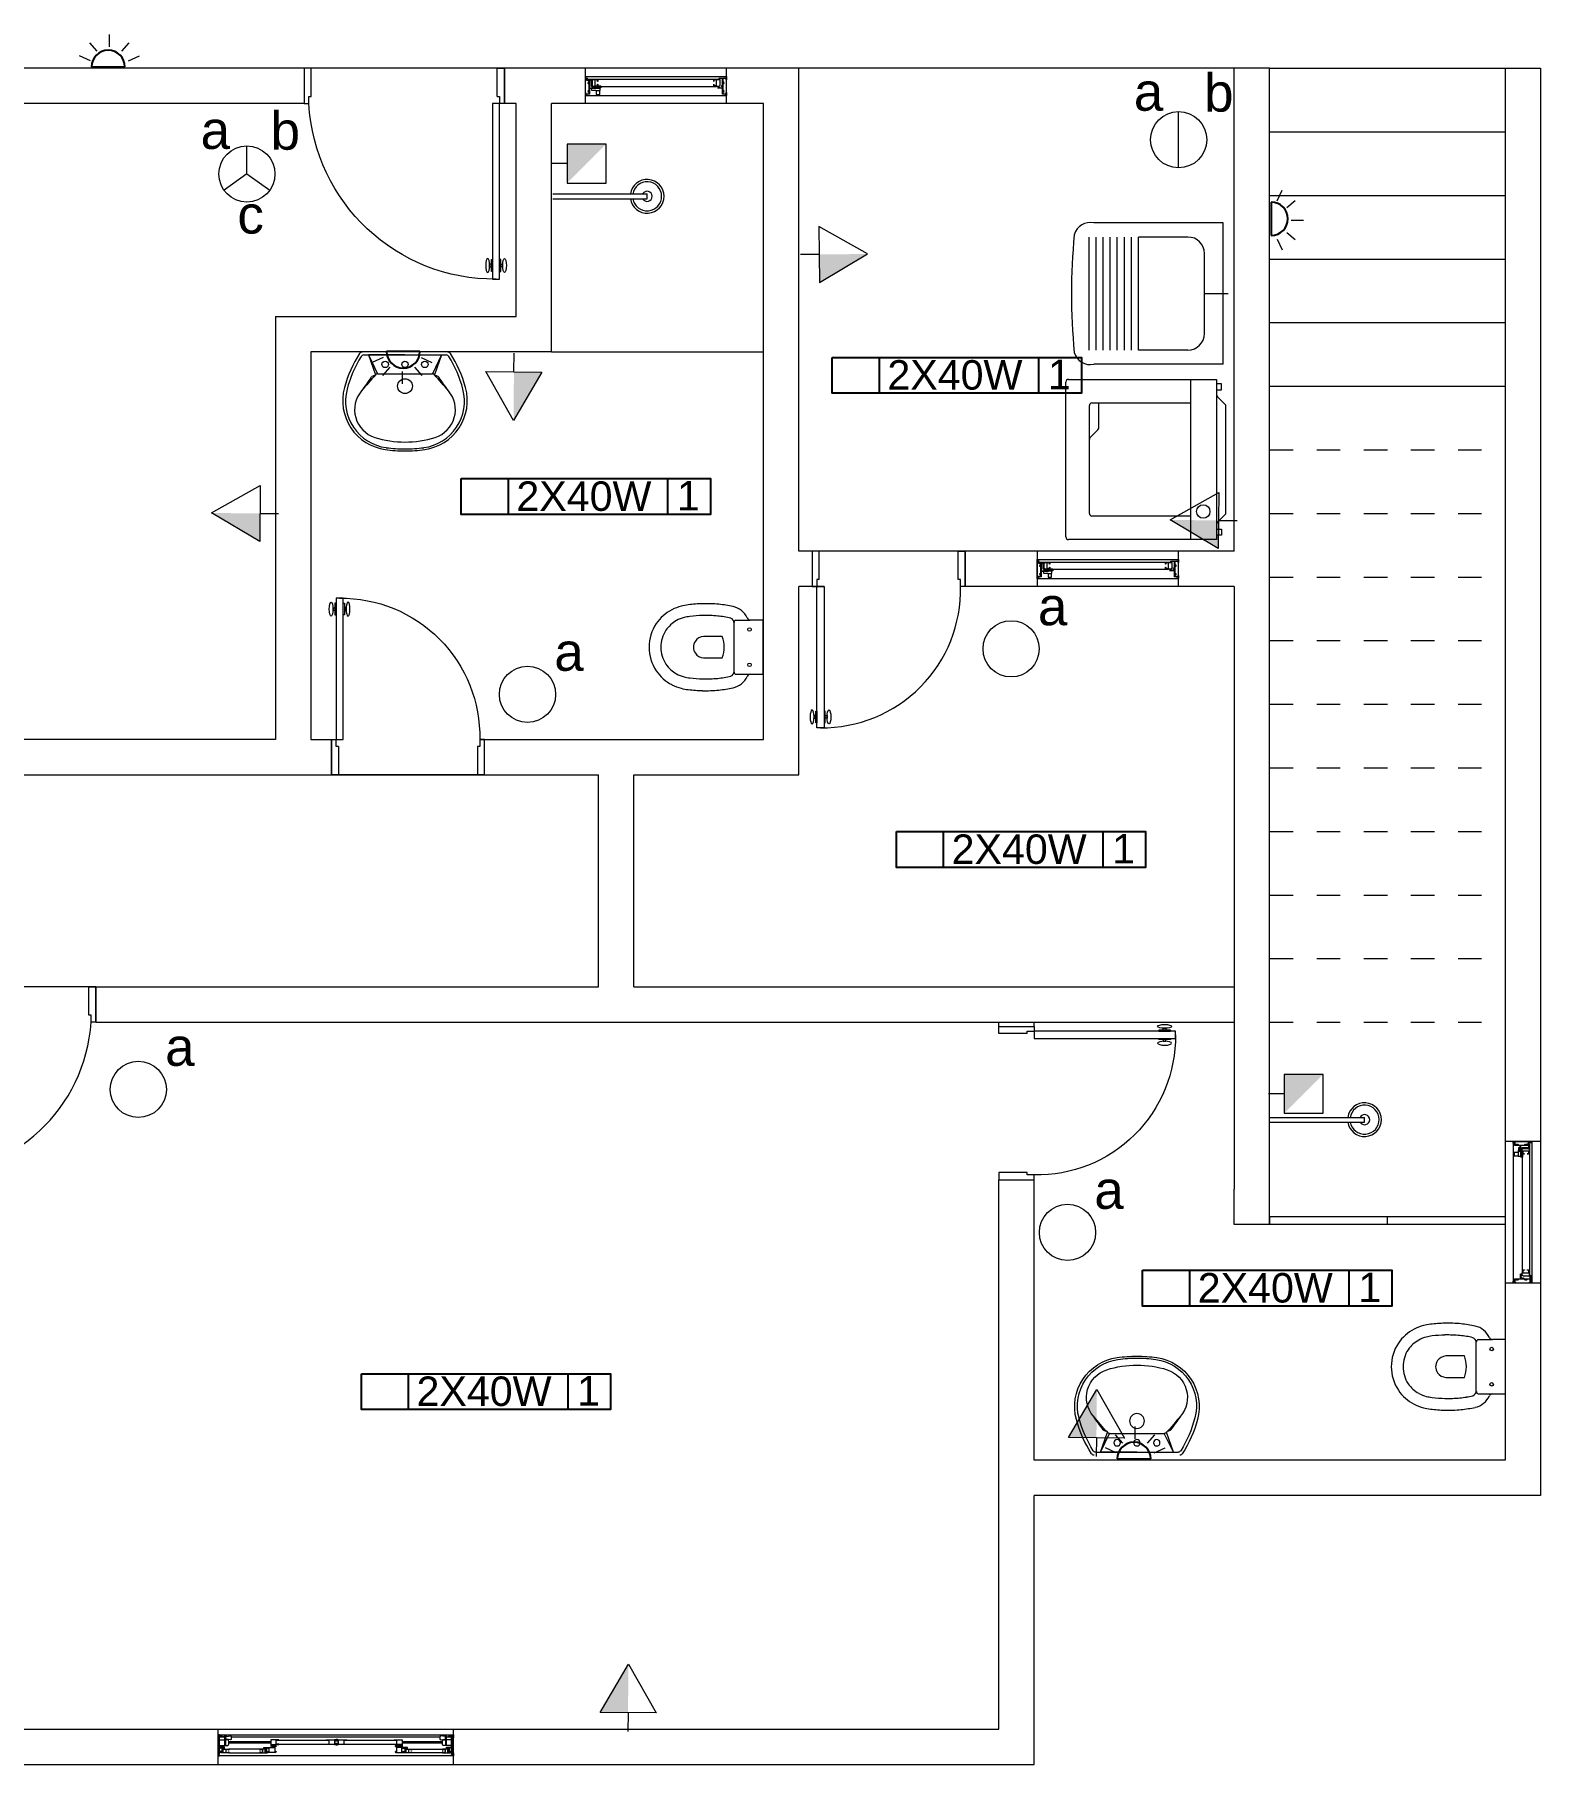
# Model space of a CAD drawing. Header units: metres. Extents: x 1628 to 1845, y 824 to 931.
# Drawn here: x 1838.91 to 1845.31, y 841.51 to 848.86 of the extents above; entities that cross this region are included whole.
import ezdxf

# ---------------------------------------------------------------- set-up
doc = ezdxf.new("R2010")
doc.units = ezdxf.units.M
doc.header["$LTSCALE"] = 0.15
doc.linetypes.add('HIDDEN', pattern=[0.375, 0.25, -0.125])
doc.layers.get('0').update_dxf_attribs({"lineweight": 0, "plot": 0})
for name, color, linetype, lineweight in [('Alvenaria', 170, 'Continuous', 0), ('Caixilho', 120, 'Continuous', 0), ('Humanização', 108, 'Continuous', 0), ('Sistema elétrico', 54, 'Continuous', 0)]:
    doc.layers.add(name, color=color, linetype=linetype, lineweight=lineweight)
doc.styles.add('Lunardi', font='arial.ttf', dxfattribs={"height": 0.15})

# ---------------------------------------------------------------- blocks, each defined once
blk = doc.blocks.new('porta060a')
at = {"layer": 'Caixilho'}
for p, q in [((0.15, 0.63), (0.12, 0.63)), ((0.12, 0.63), (0.12, 0.63)), ((0.12, 0.63), (0.12, 0.62))]:
    blk.add_line(p, q, dxfattribs=at)
for points in [[(0.12, 0.62), (0, 0.62), (0, 0.65), (0.15, 0.65), (0.15, 0.63)], [(0.12, 0.03), (0, 0.03), (0, 0), (0.15, 0), (0.15, 0.02)], [(0.12, 0.03), (0.12, 0.02), (0.15, 0.02)]]:
    blk.add_lwpolyline(points, dxfattribs=at)
for points in [[(0.15, 0.02), (0.15, 0.05), (0.75, 0.05), (0.75, 0.02)], [(0.679, 0.05), (0.729, 0.05), (0.729, 0.055), (0.679, 0.055)], [(0.679, 0.02), (0.729, 0.02), (0.729, 0.015), (0.679, 0.015)], [(0.7098, 0.055), (0.6981, 0.055), (0.6981, 0.0626), (0.7098, 0.0626)], [(0.7098, 0.015), (0.6981, 0.015), (0.6981, 0.0074), (0.7098, 0.0074)]]:
    blk.add_lwpolyline(points, close=True, dxfattribs=at)
blk.add_arc((0.1624, 0.0425), 0.5876, 359.26871, 91.21075, dxfattribs=at)
blk.add_ellipse((0.704, 0.0708), major_axis=(-0.0297, 0), ratio=0.275862, dxfattribs=at)
at = {"layer": 'Caixilho', "extrusion": (0, 0, -1)}
blk.add_ellipse((0.704, -0.0008), major_axis=(-0.0297, 0), ratio=0.275862, dxfattribs=at)
blk = doc.blocks.new('porta070a')
at = {"layer": 'Caixilho'}
for p, q in [((0.15, 0.73), (0.12, 0.73)), ((0.12, 0.73), (0.12, 0.73)), ((0.12, 0.73), (0.12, 0.72))]:
    blk.add_line(p, q, dxfattribs=at)
for points in [[(0.12, 0.72), (0, 0.72), (0, 0.75), (0.15, 0.75), (0.15, 0.73)], [(0.12, 0.03), (0, 0.03), (0, 0), (0.15, 0), (0.15, 0.02)], [(0.12, 0.03), (0.12, 0.02), (0.15, 0.02)]]:
    blk.add_lwpolyline(points, dxfattribs=at)
for points in [[(0.15, 0.02), (0.15, 0.05), (0.7953, 0.05), (0.7953, 0.02)], [(0.7258, 0.0499), (0.7758, 0.0499), (0.7758, 0.0549), (0.7258, 0.0549)], [(0.7258, 0.02), (0.7758, 0.02), (0.7758, 0.015), (0.7258, 0.015)], [(0.7566, 0.0549), (0.745, 0.0549), (0.745, 0.0626), (0.7566, 0.0626)], [(0.7566, 0.015), (0.745, 0.015), (0.745, 0.0074), (0.7566, 0.0074)]]:
    blk.add_lwpolyline(points, close=True, dxfattribs=at)
blk.add_arc((0.1064, 0.0425), 0.6889, 359.37619, 86.3751, dxfattribs=at)
blk.add_ellipse((0.7508, 0.0708), major_axis=(-0.0297, 0), ratio=0.275862, dxfattribs=at)
at = {"layer": 'Caixilho', "extrusion": (0, 0, -1)}
blk.add_ellipse((0.7508, -0.0008), major_axis=(-0.0297, 0), ratio=0.275862, dxfattribs=at)
blk = doc.blocks.new('porta080a')
at = {"layer": 'Caixilho'}
for p, q in [((0.15, 0.83), (0.12, 0.83)), ((0.12, 0.83), (0.12, 0.83)), ((0.12, 0.83), (0.12, 0.82))]:
    blk.add_line(p, q, dxfattribs=at)
for points in [[(0.12, 0.82), (0, 0.82), (0, 0.85), (0.15, 0.85), (0.15, 0.83)], [(0.12, 0.03), (0, 0.03), (0, 0), (0.15, 0), (0.15, 0.02)], [(0.12, 0.03), (0.12, 0.02), (0.15, 0.02)]]:
    blk.add_lwpolyline(points, dxfattribs=at)
for points in [[(0.15, 0.02), (0.15, 0.05), (0.8953, 0.05), (0.8953, 0.02)], [(0.8123, 0.05), (0.8623, 0.05), (0.8623, 0.055), (0.8123, 0.055)], [(0.8123, 0.0201), (0.8623, 0.0201), (0.8623, 0.0151), (0.8123, 0.0151)], [(0.8431, 0.055), (0.8314, 0.055), (0.8314, 0.0626), (0.8431, 0.0626)], [(0.8431, 0.0151), (0.8314, 0.0151), (0.8314, 0.0074), (0.8431, 0.0074)]]:
    blk.add_lwpolyline(points, close=True, dxfattribs=at)
blk.add_arc((0.1066, 0.0425), 0.7887, 359.45514, 86.84741, dxfattribs=at)
blk.add_ellipse((0.8373, 0.0708), major_axis=(-0.0297, 0), ratio=0.275862, dxfattribs=at)
at = {"layer": 'Caixilho', "extrusion": (0, 0, -1)}
blk.add_ellipse((0.8373, -0.0008), major_axis=(-0.0297, 0), ratio=0.275862, dxfattribs=at)
blk = doc.blocks.new('JCB4F_CS100')
for p, q in [((0, 90), (1000, 90)), ((7.4, 81.9), (28.9, 81.9)), ((28.9, 81.9), (7.4, 81.9)), ((56.9, 81.9), (943.1, 81.9)), ((971.1, 81.9), (992.6, 81.9)), ((1000, 0), (0, 0)), ((7.4, 69), (28.4, 69)), ((46, 12.8), (177.8, 12.8)), ((46.2, 61.5), (224.6, 61.5)), ((46.4, 55.7), (224.6, 55.7)), ((247.5, 67.1), (472, 67.1)), ((247.5, 50.1), (472, 50.1)), ((782.9, 61.5), (953.8, 61.5)), ((782.9, 55.7), (953.6, 55.7)), ((954, 12.8), (822.2, 12.8)), ((992.6, 69), (971.6, 69))]:
    blk.add_line(p, q)
for points in [[(7.4, 35.6), (17.4, 35.6), (17.4, 37), (7.4, 37), (7.4, 82.2), (20, 82.2), (20, 83.6), (7.4, 83.6), (6.5, 84.1), (6, 83.6), (1.4, 83.6), (1.4, 88.6), (6, 88.6), (6.5, 88.1), (7.4, 88.6), (7.4, 90), (0, 90), (0, 77.2), (1.4, 77.2), (1.4, 82.2), (5.9, 82.2), (5.9, 7.8), (1.4, 7.8), (1.4, 12.8), (0, 12.8), (0, 0), (7.4, 0), (7.4, 1.4), (6.5, 1.9), (6, 1.4), (1.4, 1.4), (1.4, 6.4), (6, 6.4), (6.5, 5.9), (7.4, 6.4), (7.4, 16.6), (17.4, 16.6), (17.4, 18), (7.4, 18)], [(992.6, 35.6), (982.6, 35.6), (982.6, 37), (992.6, 37), (992.6, 82.2), (980, 82.2), (980, 83.6), (992.6, 83.6), (993.5, 84.1), (994, 83.6), (998.6, 83.6), (998.6, 88.6), (994, 88.6), (993.5, 88.1), (992.6, 88.6), (992.6, 90), (1000, 90), (1000, 77.2), (998.6, 77.2), (998.6, 82.2), (994.1, 82.2), (994.1, 7.8), (998.6, 7.8), (998.6, 12.8), (1000, 12.8), (1000, 0), (992.6, 0), (992.6, 1.4), (993.5, 1.9), (994, 1.4), (998.6, 1.4), (998.6, 6.4), (994, 6.4), (993.5, 5.9), (992.6, 6.4), (992.6, 16.6), (982.6, 16.6), (982.6, 18), (992.6, 18)]]:
    blk.add_lwpolyline(points, close=True)
for points in [[(32.9, 47), (28.9, 47), (28.9, 85.1), (32.9, 85.1), (32.9, 47)], [(967.1, 47), (971.1, 47), (971.1, 85.1), (967.1, 85.1), (967.1, 47)], [(20.9, 28.8), (46, 28.8), (46, 24.9), (44.8, 24.9), (44.8, 27.7), (34, 27.7), (34, 14.1), (44.8, 14.1), (44.8, 16.9), (46, 16.9), (46, 12.8), (12.9, 12.8), (12.9, 14.1)], [(12.9, 14.1), (22.9, 14.1), (22.9, 27.7), (20.9, 27.7), (20.9, 28.8)], [(177.8, 28.8), (46, 28.8)], [(210.9, 14.1), (200.9, 14.1), (200.9, 27.7), (202.9, 27.7), (202.9, 28.8), (177.8, 28.8), (177.8, 24.9), (179, 24.9), (179, 27.7), (189.8, 27.7), (189.8, 14.1), (179, 14.1), (179, 16.9), (177.8, 16.9), (177.8, 12.8), (210.9, 12.8), (210.9, 14.1)], [(535, 67.4), (760, 67.4)], [(535, 49.8), (760, 49.8)], [(789.1, 14.1), (799.1, 14.1), (799.1, 27.7), (797.1, 27.7), (797.1, 28.8), (822.2, 28.8), (822.2, 24.9), (821, 24.9), (821, 27.7), (810.2, 27.7), (810.2, 14.1), (821, 14.1), (821, 16.9), (822.2, 16.9), (822.2, 12.8), (789.1, 12.8), (789.1, 14.1)], [(822.2, 28.8), (954, 28.8)], [(979.1, 28.8), (954, 28.8), (954, 24.9), (955.2, 24.9), (955.2, 27.7), (966, 27.7), (966, 14.1), (955.2, 14.1), (955.2, 16.9), (954, 16.9), (954, 12.8), (987.1, 12.8), (987.1, 14.1)], [(987.1, 14.1), (977.1, 14.1), (977.1, 27.7), (979.1, 27.7), (979.1, 28.8)]]:
    blk.add_lwpolyline(points)
for points in [[(34.9, 69.3), (32.9, 69.3), (32.9, 85.1), (34.9, 85.1), (34.9, 84.3, 0.453094), (36.6, 82.8), (53.6, 85, -0.453094), (56.9, 82.1), (56.9, 72.1, -0.453094), (53.6, 69.1), (36.6, 71.3, 0.453094), (34.9, 69.8), (34.9, 69.3)], [(965.1, 69.3), (967.1, 69.3), (967.1, 85.1), (965.1, 85.1), (965.1, 84.3, -0.453094), (963.4, 82.8), (946.4, 85, 0.453094), (943.1, 82.1), (943.1, 72.1, 0.453094), (946.4, 69.1), (963.4, 71.3, -0.453094), (965.1, 69.8), (965.1, 69.3)], [(7.4, 45), (42.5, 45, 0.357337), (45.4, 47.4, 0.099331), (45.4, 66.6, 0.357337), (42.5, 69), (32.9, 69)], [(992.6, 45), (957.5, 45, -0.357337), (954.6, 47.4, -0.099331), (954.6, 66.6, -0.357337), (957.5, 69), (967.1, 69)]]:
    blk.add_lwpolyline(points, format="xyb")
for points in [[(18.6, 35.6), (20.7, 35.6), (20.7, 32.1), (23.1, 32.1), (23.1, 33.1), (21.9, 33.1), (21.9, 35.6), (27.4, 35.6), (27.4, 33.1), (26.1, 33.1), (26.1, 32.1), (28.6, 32.1), (28.6, 36.8), (17.4, 36.8), (17.4, 35.2), (15.9, 35.2), (15.9, 35.5), (13.4, 35.5), (9.8, 34.5, 1), (10.2, 33.4), (13.6, 34.3), (17.4, 34.3), (17.4, 19.3), (13.6, 19.3), (10.2, 20.2, 1), (9.8, 19.1), (13.4, 18.1), (15.9, 18.1), (15.9, 18.4), (17.4, 18.4), (17.4, 16.8), (18.6, 16.8)], [(205.2, 34.2), (203.1, 34.2), (203.1, 30.7), (200.6, 30.7), (200.6, 31.7), (201.9, 31.7), (201.9, 34.2), (196.4, 34.2), (196.4, 31.7), (197.6, 31.7), (197.6, 30.7), (195.2, 30.7), (195.2, 35.4), (206.4, 35.4), (206.4, 33.8), (207.9, 33.8), (207.9, 34.1), (210.4, 34.1), (214, 33.1, -1), (213.6, 32), (210.2, 32.9), (206.4, 32.9), (206.4, 17.9), (210.2, 17.9), (213.6, 18.8, -1), (214, 17.7), (210.4, 16.7), (207.9, 16.7), (207.9, 17), (206.4, 17), (206.4, 15.4), (205.2, 15.4)], [(235.7, 43.9), (235.7, 42.9), (234.4, 42.9), (234.4, 41.6), (239.9, 41.6), (239.9, 42.9), (238.7, 42.9), (238.7, 43.9), (244.2, 43.9, -0.414214), (247.5, 40.6), (246.3, 40.6), (246.3, 40.6, 0.414214), (244.2, 42.7), (241.3, 42.7), (241.3, 16.6), (244.2, 16.6, 0.414214), (246.3, 18.6), (246.3, 18.6), (247.5, 18.6), (247.5, 18.6, -0.414214), (244.2, 15.4), (206.4, 15.4), (206.4, 16.6), (218.4, 16.6), (218.4, 34.2), (206.4, 34.2), (206.4, 35.4), (240.1, 35.4), (240.1, 39.9), (233.1, 40.5), (233.1, 42.1), (226.6, 42.7, -0.957391), (226.7, 43.9)], [(239.2, 40.1, 0.957391), (239.2, 41.3), (233.2, 41.8, -0.388979), (232.8, 42.3), (232.8, 43.1, 0.39085), (232.3, 43.6), (226.5, 44.1, -0.39085), (226.1, 44.6), (226.1, 48.1, -0.414214), (226.6, 48.6), (259.5, 48.6), (259.5, 49.8), (247.5, 49.8), (247.5, 67.4), (259.5, 67.4), (259.5, 68.6), (224.6, 68.6), (224.6, 41.8, 0.414214), (226.3, 40.1), (227.3, 40.1), (227.3, 41.1), (226.1, 41.1), (226.1, 42.4), (231.6, 42.4), (231.6, 41.1), (230.3, 41.1), (230.3, 40.1)], [(494.9, 50.3), (497, 48.1, 0.668179), (497.9, 48.5), (497.9, 54.1), (499.1, 54.1), (499.1, 52.6), (501.4, 53), (501.4, 53.8, -0.668179), (501.9, 54), (502.6, 53.3), (507.2, 54.1, -1), (507.4, 52.9), (499.1, 51.4), (499.1, 46.6), (496.9, 46.6), (494.9, 48.6), (460, 48.6), (460, 49.8), (472, 49.8), (472, 67.4), (460, 67.4), (460, 68.6), (494.9, 68.6), (496.9, 70.6), (499.1, 70.6), (499.1, 65.8), (507.4, 64.3, -1), (507.2, 63.1), (502.6, 63.9), (501.9, 63.2, -0.668179), (501.4, 63.4), (501.4, 64.2), (499.1, 64.6), (499.1, 63.1), (497.9, 63.1), (497.9, 68.7, 0.668179), (497, 69.1), (494.9, 66.9)], [(509.1, 68.7), (509.1, 65.6), (507.9, 65.6), (507.9, 67.1), (506.6, 67.1), (506.6, 68.1), (507.9, 68.1), (507.9, 69.4), (502.4, 69.4), (502.4, 68.1), (503.6, 68.1), (503.6, 67.1), (501.2, 67.1), (501.2, 70.6), (510.1, 70.6), (512.1, 68.6), (547, 68.6), (547, 67.4), (535, 67.4), (535, 49.8), (547, 49.8), (547, 48.6), (512.1, 48.6), (510.1, 46.6), (501.2, 46.6), (501.2, 50.1), (503.6, 50.1), (503.6, 49.1), (502.4, 49.1), (502.4, 47.8), (507.9, 47.8), (507.9, 49.1), (506.6, 49.1), (506.6, 50.1), (507.9, 50.1), (507.9, 51.6), (509.1, 51.6), (509.1, 48.5, 0.668179), (509.9, 48.1), (512.1, 50.3), (512.1, 66.9), (509.9, 69.1, 0.668179)], [(748, 49.8), (760, 49.8), (760, 67.4), (748, 67.4), (748, 68.6), (782.9, 68.6), (782.9, 41.8, -0.414214), (781.2, 40.1), (780.1, 40.1), (780.1, 41.1), (781.4, 41.1), (781.4, 42.4), (775.9, 42.4), (775.9, 41.1), (777.1, 41.1), (777.1, 40.1), (768.3, 40.1, -0.957391), (768.2, 41.3), (774.2, 41.8, 0.388979), (774.7, 42.3), (774.7, 43.1, -0.39085), (775.1, 43.6), (780.9, 44.1, 0.39085), (781.4, 44.6), (781.4, 48.1, 0.414214), (780.9, 48.6), (748, 48.6)], [(764.3, 43.9), (764.3, 42.9), (765.6, 42.9), (765.6, 41.6), (760.1, 41.6), (760.1, 42.9), (761.3, 42.9), (761.3, 43.9), (755.8, 43.9, 0.414214), (752.5, 40.6), (753.7, 40.6), (753.7, 40.6, -0.414214), (755.8, 42.7), (758.7, 42.7), (758.7, 16.6), (755.8, 16.6, -0.414214), (753.7, 18.6), (753.7, 18.6), (752.5, 18.6), (752.5, 18.6, 0.414214), (755.8, 15.4), (793.6, 15.4), (793.6, 16.6), (781.6, 16.6), (781.6, 34.2), (793.6, 34.2), (793.6, 35.4), (759.9, 35.4), (759.9, 39.9), (766.9, 40.5), (766.9, 42.1), (773.4, 42.7, 0.957391), (773.3, 43.9)], [(794.8, 34.2), (796.9, 34.2), (796.9, 30.7), (799.4, 30.7), (799.4, 31.7), (798.1, 31.7), (798.1, 34.2), (803.6, 34.2), (803.6, 31.7), (802.4, 31.7), (802.4, 30.7), (804.8, 30.7), (804.8, 35.4), (793.6, 35.4), (793.6, 33.8), (792.1, 33.8), (792.1, 34.1), (789.6, 34.1), (786, 33.1, 1), (786.4, 32), (789.8, 32.9), (793.6, 32.9), (793.6, 17.9), (789.8, 17.9), (786.4, 18.8, 1), (786, 17.7), (789.6, 16.7), (792.1, 16.7), (792.1, 17), (793.6, 17), (793.6, 15.4), (794.8, 15.4)], [(981.4, 35.6), (979.3, 35.6), (979.3, 32.1), (976.9, 32.1), (976.9, 33.1), (978.1, 33.1), (978.1, 35.6), (972.6, 35.6), (972.6, 33.1), (973.9, 33.1), (973.9, 32.1), (971.4, 32.1), (971.4, 36.8), (982.6, 36.8), (982.6, 35.2), (984.1, 35.2), (984.1, 35.5), (986.6, 35.5), (990.2, 34.5, -1), (989.8, 33.4), (986.4, 34.3), (982.6, 34.3), (982.6, 19.3), (986.4, 19.3), (989.8, 20.2, -1), (990.2, 19.1), (986.6, 18.1), (984.1, 18.1), (984.1, 18.4), (982.6, 18.4), (982.6, 16.8), (981.4, 16.8)]]:
    blk.add_lwpolyline(points, format="xyb", close=True)
blk = doc.blocks.new('JMA_CL060')
for p, q in [((0, 0), (0, 600)), ((12.8, 600), (67.2, 600)), ((80, 0), (80, 600)), ((38.7, 523.1), (38.9, 523.1)), ((38.9, 66), (38.9, 557)), ((68.9, 26.7), (68.9, 571)), ((0, 0), (80, 0)), ((36.6, 63.2), (36.6, 63.5)), ((36.8, 63.2), (36.8, 63.5)), ((43.6, 27), (62.9, 27)), ((65.2, 17.2), (65.2, 25.5))]:
    blk.add_line(p, q)
blk.add_lwpolyline([(36.8, 561.8), (36.6, 561.8), (36.6, 564.4), (35.6, 564.4), (35.6, 563.1), (33.1, 563.1), (33.1, 568.6), (35.6, 568.6), (35.6, 567.4), (36.6, 567.4), (36.6, 569.9), (33.1, 569.9), (33.1, 582.8), (36.5, 582.8), (36.5, 579.3), (39.1, 579.3), (39.1, 580.3), (37.8, 580.3), (37.8, 582.8), (43.3, 582.8), (43.3, 580.3), (42.1, 580.3), (42.1, 579.3), (44.6, 579.3), (44.6, 582.8), (72.4, 582.8), (72.4, 569.5, 1.974147), (73.7, 568.6), (73.7, 592.8), (74.2, 593.7), (73.7, 594.2), (73.7, 598.7), (78.7, 598.7), (78.7, 594.2), (78.2, 593.7), (78.7, 592.8), (80, 592.8), (80, 600), (67.2, 600), (67.2, 598.7), (72.4, 598.7), (72.4, 584.1), (58.7, 584.1, -0.469413), (57.7, 585.3, 0.206251), (57.1, 588.3, 0.239932), (56.6, 588.5), (55.8, 588.5, 0.654961), (55.3, 587.3, -0.12117), (55.7, 586.5), (56, 586.5, -0.115143), (56, 585.5), (55.7, 585.5, -0.265542), (54.4, 584.2), (54.4, 583.9, -0.115143), (53.4, 583.9), (53.4, 584.2, -0.265542), (52.1, 585.5), (51.8, 585.5, -0.115143), (51.8, 586.5), (52.1, 586.5, -0.12117), (52.5, 587.3, 0.654961), (52, 588.5), (51.2, 588.5, 0.239932), (50.7, 588.3, 0.206251), (50.1, 585.3, -0.469413), (49.1, 584.1), (22.1, 584.1, -0.469413), (21.1, 585.3, 0.206251), (20.5, 588.3, 0.239932), (20, 588.5), (19.2, 588.5, 0.654961), (18.7, 587.3, -0.12117), (19.1, 586.5), (19.4, 586.5, -0.115143), (19.4, 585.5), (19.1, 585.5, -0.265542), (17.8, 584.2), (17.8, 583.9, -0.115143), (16.8, 583.9), (16.8, 584.2, -0.265542), (15.5, 585.5), (15.2, 585.5, -0.115143), (15.2, 586.5), (15.5, 586.5, -0.12117), (15.9, 587.3, 0.654961), (15.4, 588.5), (14.6, 588.5, 0.239932), (14.1, 588.3, 0.206251), (13.5, 585.3, -0.469413), (12.5, 584.1), (7.6, 584.1), (7.6, 598.7), (12.8, 598.7), (12.8, 600), (0, 600), (0, 592.8), (1.3, 592.8), (1.8, 593.7), (1.3, 594.2), (1.3, 598.7), (6.3, 598.7), (6.3, 594.2), (5.8, 593.7), (6.3, 592.8), (6.3, 582.8), (31.8, 582.8), (31.8, 561.8), (31.8, 561.8)], format="xyb")
for points in [[(60, 545), (67.6, 545), (67.6, 571), (67.6, 571), (67.6, 571), (43.9, 571, 0.414214), (38.9, 566), (38.9, 557), (40.4, 557), (40.4, 545), (48, 545), (48, 546.2), (41.6, 546.2), (41.6, 557), (66.4, 557), (66.4, 546.2), (60, 546.2), (60, 545)], [(35.6, 36.4), (35.6, 35.2), (36.6, 35.2), (36.6, 37.7), (29.8, 37.7), (29.8, 17.2), (6.3, 17.2), (6.3, 7.2), (5.8, 6.3), (6.3, 5.8), (6.3, 1.3), (1.3, 1.3), (1.3, 5.8), (1.8, 6.3), (1.3, 7.2), (0, 7.2), (0, 0), (12.8, 0), (12.8, 1.3), (7.6, 1.3), (7.6, 15.9), (12.5, 15.9, -0.469413), (13.5, 14.7, 0.206251), (14.1, 11.7, 0.239932), (14.6, 11.5), (15.4, 11.5, 0.654961), (15.9, 12.7, -0.12117), (15.5, 13.5), (15.2, 13.5, -0.115143), (15.2, 14.5), (15.5, 14.5, -0.265542), (16.8, 15.8), (16.8, 16.1, -0.115143), (17.8, 16.1), (17.8, 15.8, -0.265542), (19.1, 14.5), (19.4, 14.5, -0.115143), (19.4, 13.5), (19.1, 13.5, -0.12117), (18.7, 12.7, 0.654961), (19.2, 11.5), (20, 11.5, 0.239932), (20.5, 11.7, 0.206251), (21.1, 14.7, -0.469413), (22.1, 15.9), (49.1, 15.9, -0.469413), (50.1, 14.7, 0.206251), (50.7, 11.7, 0.239932), (51.2, 11.5), (52, 11.5, 0.654961), (52.5, 12.7, -0.12117), (52.1, 13.5), (51.8, 13.5, -0.115143), (51.8, 14.5), (52.1, 14.5, -0.265542), (53.4, 15.8), (53.4, 16.1, -0.115143), (54.4, 16.1), (54.4, 15.8, -0.265542), (55.7, 14.5), (56, 14.5, -0.115143), (56, 13.5), (55.7, 13.5, -0.12117), (55.3, 12.7, 0.654961), (55.8, 11.5), (56.6, 11.5, 0.239932), (57.1, 11.7, 0.206251), (57.7, 14.7, -0.469413), (58.7, 15.9), (63.9, 15.9), (63.9, 5.9), (72.4, 5.9), (72.4, 1.3), (67.2, 1.3), (67.2, 0), (80, 0), (80, 7.2), (78.7, 7.2), (78.2, 6.3), (78.7, 5.8), (78.7, 1.3), (73.7, 1.3), (73.7, 5.8), (74.2, 6.3), (73.7, 7.2), (65.2, 7.2), (65.2, 17.2), (31.4, 17.2), (31.4, 29.6), (36.6, 29.6), (36.6, 32.2), (35.6, 32.2), (35.6, 30.9), (31.4, 30.9), (31.4, 36.4)], [(40.4, 41), (40.4, 53), (40.4, 65, 0.414214), (39.4, 66), (33.1, 66, 0.414214), (32.1, 65), (32.1, 63.5), (36.9, 63.5), (36.9, 43.5), (32.1, 43.5), (32.1, 42, 0.414214), (33.1, 41), (38.9, 41)]]:
    blk.add_lwpolyline(points, format="xyb", close=True)
for points in [[(67.6, 571), (68.9, 571)], [(20.8, 46), (4.8, 46), (4.8, 61), (20.8, 61)], [(31.6, 44.5), (28.4, 44.5), (28.4, 35.9), (29.8, 34.5), (29.8, 29.5), (26.8, 26.5), (22.3, 26.5), (20.8, 44.5), (20.8, 62.5), (31.6, 62.5)], [(32.1, 63.2), (32.1, 43.8), (31.6, 43.8), (31.6, 63.2), (32.1, 63.2), (36.9, 63.2), (36.9, 43.8), (32.1, 43.8)], [(38.9, 41), (38.9, 27), (42.1, 27), (42.1, 28.2), (40.1, 28.2), (40.1, 29.7), (66.4, 29.7), (66.4, 28.2), (64.4, 28.2), (64.4, 27), (67.6, 27), (67.6, 53), (59.9, 53), (59.9, 53), (59.9, 51.8), (66.4, 51.8), (66.4, 41), (41.6, 41), (41.6, 51.8), (47.9, 51.8), (47.9, 53), (40.4, 53)]]:
    blk.add_lwpolyline(points)
blk.add_lwpolyline([(42.4, 28.2), (42.4, 26.7), (38.9, 26.7), (38.9, 25.5), (67.8, 25.5), (67.8, 12.9), (66.2, 12.9), (66.2, 11.7), (68.9, 11.7), (68.9, 26.7), (64.2, 26.7), (64.2, 28.2), (65.9, 28.2), (65.9, 29.4), (62.9, 29.4), (62.9, 26.7), (43.6, 26.7), (43.6, 29.4), (40.7, 29.4), (40.7, 28.2)], close=True)
blk = doc.blocks.new('tanque')
at = {"layer": 'Humanização'}
for p, q in [((1690.7633, 882.1973), (1690.2133, 882.1973)), ((1690.7633, 881.5973), (1690.7633, 882.1973)), ((1690.1933, 881.6573), (1690.1933, 882.1373)), ((1690.2233, 881.6573), (1690.2233, 882.1373)), ((1690.2533, 881.6573), (1690.2533, 882.1373)), ((1690.2833, 881.6573), (1690.2833, 882.1373)), ((1690.3133, 881.6573), (1690.3133, 882.1373)), ((1690.3433, 881.6573), (1690.3433, 882.1373)), ((1690.3733, 881.6573), (1690.3733, 882.1373)), ((1690.4033, 881.6573), (1690.4033, 882.1373)), ((1690.6133, 882.1373), (1690.4033, 882.1373)), ((1690.6833, 881.7273), (1690.6833, 882.0673)), ((1690.6833, 881.8973), (1690.784, 881.8973)), ((1690.6133, 881.6573), (1690.4033, 881.6573)), ((1690.7633, 881.5973), (1690.2133, 881.5973))]:
    blk.add_line(p, q, dxfattribs=at)
for centre, radius, start, end in [((1690.1981, 882.129), 0.07, 77.48103, 164.81488), ((1692.7376, 881.8973), 2.619, 174.52245, 185.47755), ((1690.6133, 882.0673), 0.07, 360, 90), ((1690.6133, 881.7273), 0.07, 270, 360), ((1690.1981, 881.6657), 0.07, 195.18512, 282.51897)]:
    blk.add_arc(centre, radius, start, end, dxfattribs=at)
blk = doc.blocks.new('maq lavar')
at = {"layer": 'Humanização'}
for p, q in [((1690.1057, 881.5329), (1690.7346, 881.5329)), ((1690.6246, 881.5329), (1690.6246, 880.8529)), ((1690.7346, 881.5329), (1690.7346, 880.8529)), ((1690.0946, 880.864), (1690.0946, 881.5218)), ((1690.7555, 881.5136), (1690.7346, 881.5136)), ((1690.7346, 881.4884), (1690.7555, 881.4884)), ((1690.7371, 881.4603), (1690.772, 881.4254)), ((1690.7555, 881.4884), (1690.7555, 881.5136)), ((1690.1946, 880.964), (1690.1946, 881.4218)), ((1690.2057, 881.4329), (1690.6246, 881.4329)), ((1690.2346, 881.3274), (1690.2346, 881.4329)), ((1690.7746, 880.9675), (1690.7746, 881.4182)), ((1690.1971, 881.2854), (1690.232, 881.3203)), ((1690.6246, 880.9529), (1690.2057, 880.9529)), ((1690.7371, 880.9255), (1690.772, 880.9604)), ((1690.7346, 880.8974), (1690.7555, 880.8974)), ((1690.7555, 880.8722), (1690.7346, 880.8722)), ((1690.7555, 880.8974), (1690.7555, 880.8722)), ((1690.7346, 880.8529), (1690.1057, 880.8529))]:
    blk.add_line(p, q, dxfattribs=at)
blk.add_circle((1690.6782, 880.9721), 0.0286, dxfattribs=at)
for centre, start, end in [((1690.1057, 881.5218), 90, 180), ((1690.7457, 881.4673), 180, 230.7008), ((1690.2057, 881.4218), 90, 180), ((1690.7635, 881.4182), 0, 49.72181), ((1690.2235, 881.3274), 310.27819, 0), ((1690.2057, 881.2784), 129.2992, 180), ((1690.2057, 880.964), 180, 270), ((1690.7635, 880.9675), 310.27819, 0), ((1690.7457, 880.9185), 129.2992, 180), ((1690.1057, 880.864), 180, 270)]:
    blk.add_arc(centre, 0.0111, start, end, dxfattribs=at)
blk = doc.blocks.new('pia banh')
at = {"layer": 'Humanização'}
for p, q in [((1693.2402, 877.1186), (1693.5708, 877.1186)), ((1693.26, 877.1186), (1693.2899, 877.0345)), ((1693.26, 877.1186), (1693.2993, 877.0388)), ((1693.4154, 877.1186), (1693.26, 877.1186)), ((1693.4154, 877.1186), (1693.5907, 877.1186)), ((1693.5708, 877.1186), (1693.5315, 877.0388)), ((1693.5708, 877.1186), (1693.541, 877.0345)), ((1693.2993, 877.0388), (1693.5315, 877.0388))]:
    blk.add_line(p, q, dxfattribs=at)
for centre, radius in [((1693.3314, 877.0787), 0.0137), ((1693.4154, 877.0787), 0.0137), ((1693.4994, 877.0787), 0.0137), ((1693.4154, 876.9863), 0.0315)]:
    blk.add_circle(centre, radius, dxfattribs=at)
for centre, radius, start, end in [((1693.6578, 876.8452), 0.5176, 147.21407, 164.88853), ((1693.2332, 877.1186), 0.0126, 90, 147.21407), ((1693.5976, 877.1186), 0.0126, 32.78593, 90), ((1693.173, 876.8452), 0.5176, 15.11147, 32.78593), ((1693.6578, 876.8452), 0.505, 148.01014, 165.28172), ((1693.2402, 877.106), 0.0126, 90, 148.01014), ((1693.5907, 877.106), 0.0126, 31.98986, 90), ((1693.173, 876.8452), 0.505, 14.71828, 31.98986), ((1693.361, 876.9253), 0.2102, 164.88853, 261.87462), ((1693.3623, 876.9228), 0.1995, 165.28172, 262.11494), ((1698.3354, 872.5976), 6.7189, 138.67232, 139.44029), ((1698.6967, 873.0591), 6.7189, 143.83475, 144.44029), ((1693.2835, 877.016), 0.0137, 81.72894, 143.83475), ((1693.2993, 877.0262), 0.0126, 90, 138.67232), ((1693.4685, 876.9228), 0.1995, 277.88506, 14.71828), ((1693.4698, 876.9253), 0.2102, 278.12538, 15.11147), ((1693.5315, 877.0262), 0.0126, 41.32768, 90), ((1688.4955, 872.5976), 6.7189, 40.55971, 41.32768), ((1693.5474, 877.016), 0.0137, 36.16525, 98.27106), ((1688.1341, 873.0591), 6.7189, 35.55971, 36.16525), ((1693.3245, 876.8864), 0.1233, 139.44029, 252.413), ((1693.5063, 876.8864), 0.1233, 287.587, 40.55971), ((1693.4154, 877.1732), 0.4242, 252.413, 270), ((1693.4154, 877.1732), 0.4242, 270, 287.587), ((1693.4154, 877.3062), 0.595, 261.87462, 270), ((1693.4154, 877.3062), 0.5866, 262.11494, 270), ((1693.4154, 877.3062), 0.5866, 270, 277.88506), ((1693.4154, 877.3062), 0.595, 270, 278.12538)]:
    blk.add_arc(centre, radius, start, end, dxfattribs=at)
blk = doc.blocks.new('vaso')
at = {"layer": 'Humanização'}
for p, q in [((1694.8712, 875.9479), (1694.8713, 875.9498)), ((1694.8712, 875.8444), (1694.8712, 875.9479)), ((1694.8787, 875.9594), (1694.9402, 875.9594)), ((1694.9947, 875.9594), (1694.9402, 875.9594)), ((1694.9947, 875.7294), (1694.9947, 875.9594)), ((1694.8207, 875.8899), (1694.7417, 875.8899)), ((1694.7417, 875.7989), (1694.8207, 875.7989)), ((1694.8712, 875.7409), (1694.8712, 875.8444)), ((1694.8713, 875.739), (1694.8712, 875.7409)), ((1694.8787, 875.7294), (1694.9402, 875.7294)), ((1694.9402, 875.7294), (1694.9947, 875.7294))]:
    blk.add_line(p, q, dxfattribs=at)
for centre in [(1694.9367, 875.9194), (1694.9367, 875.7694)]:
    blk.add_circle(centre, 0.0075, dxfattribs=at)
for centre, radius, start, end in [((1694.6978, 875.8277), 0.1979, 104.95777, 117.40493), ((1694.7184, 875.7126), 0.3145, 97.60969, 103.16802), ((1694.752, 875.4236), 0.6054, 91.44097, 97.13734), ((1694.7487, 875.381), 0.6481, 84.85668, 91.05251), ((1694.7394, 875.407), 0.6231, 81.01364, 83.79707), ((1694.7394, 875.407), 0.6231, 78.20864, 81.01364), ((1694.6899, 875.845), 0.1796, 146.40637, 180.19515), ((1694.6898, 875.8428), 0.1807, 117.34338, 145.81665), ((1694.6898, 875.8428), 0.1307, 118.77858, 145.70382), ((1694.6978, 875.8277), 0.1479, 105.25148, 118.69486), ((1694.7184, 875.7126), 0.2645, 97.65336, 102.99386), ((1694.752, 875.4236), 0.5554, 91.45842, 97.11562), ((1694.7487, 875.381), 0.5981, 84.90101, 91.03624), ((1694.7394, 875.407), 0.5731, 81.01364, 83.75088), ((1694.8078, 875.7964), 0.1779, 74.01391, 83.16134), ((1694.8482, 875.946), 0.0231, 2.59126, 68.2206), ((1694.8476, 875.9319), 0.0871, 24.77708, 77.32339), ((1694.8797, 875.951), 0.00842, 96.19103, 188.25366), ((1694.9427, 875.9778), 0.0185, 210.35593, 262.26393), ((1694.6899, 875.845), 0.1296, 146.52003, 180.27042), ((1694.7447, 875.8435), 0.0465, 93.59827, 144.64984), ((1694.7032, 875.8444), 0.126, 338.83673, 21.16327), ((1694.6899, 875.8438), 0.1796, 179.80485, 213.59363), ((1694.6899, 875.8438), 0.1296, 179.72958, 213.47997), ((1694.7423, 875.8444), 0.044, 143.79247, 216.20753), ((1694.7447, 875.8453), 0.0465, 215.35016, 266.40173), ((1694.6898, 875.8459), 0.1807, 214.18335, 242.65662), ((1694.6898, 875.8459), 0.1307, 214.29618, 241.22142), ((1694.6978, 875.861), 0.1479, 241.30514, 254.74852), ((1694.8482, 875.7428), 0.0231, 291.7794, 357.40874), ((1694.8797, 875.7378), 0.00842, 171.74634, 263.80897), ((1694.9427, 875.711), 0.0185, 97.73607, 149.64407), ((1694.6978, 875.861), 0.1979, 242.59507, 255.04223), ((1694.7184, 875.9761), 0.3145, 256.83198, 262.39031), ((1694.7184, 875.9761), 0.2645, 257.00614, 262.34664), ((1694.752, 876.2651), 0.6054, 262.86266, 268.55903), ((1694.752, 876.2651), 0.5554, 262.88438, 268.54158), ((1694.7487, 876.3078), 0.6481, 268.94749, 275.14332), ((1694.7487, 876.3078), 0.5981, 268.96376, 275.09899), ((1694.7394, 876.2818), 0.5731, 276.24912, 278.98636), ((1694.7394, 876.2818), 0.6231, 276.20293, 278.98636), ((1694.8078, 875.8924), 0.1779, 276.83866, 285.98609), ((1694.7394, 876.2818), 0.6231, 278.98636, 281.79136), ((1694.8476, 875.7569), 0.0871, 282.67661, 335.22292)]:
    blk.add_arc(centre, radius, start, end, dxfattribs=at)
blk = doc.blocks.new('chuveiro')
at = {"layer": 'Humanização'}
for p, q in [((1694.6079, 877.7736), (1694.6079, 877.7536)), ((1695.009, 877.7736), (1694.6079, 877.7736)), ((1695.009, 877.7536), (1694.6079, 877.7536))]:
    blk.add_line(p, q, dxfattribs=at)
for radius, start, end in [(0.0716, 8.02757, 351.97243), (0.0616, 9.34142, 351.97243), (0.0216, 27.56772, 332.43228)]:
    blk.add_arc((1694.6079, 877.7636), radius, start, end, dxfattribs=at)
blk = doc.blocks.new('PONTO DE LUZ NA PAREDE INCANDESCENTE')
at = {"layer": 'Sistema elétrico', "linetype": 'Continuous', "lineweight": -3}
blk.add_line((-0.193, 0), (0.193, 0), dxfattribs=at)
blk.add_arc((0, 0), 0.193, 0, 180, dxfattribs=at)

msp = doc.modelspace()

# ---------------------------------------------------------------- linework, layer by layer
at = {"linetype": 'ByBlock'}
for p, q in [((1841.341, 848.3936), (1841.1757, 848.3936)), ((1841.1757, 848.3936), (1841.1757, 848.2283)), ((1841.341, 848.2283), (1841.341, 848.3936)), ((1841.1757, 848.311), (1841.1096, 848.311)), ((1841.1757, 848.2283), (1841.341, 848.2283)), ((1842.2454, 847.925), (1842.1662, 847.9242)), ((1840.9494, 847.4264), (1840.9502, 847.5057)), ((1839.8709, 846.8255), (1839.9501, 846.8247)), ((1843.9418, 846.796), (1844.021, 846.7953)), ((1844.3857, 844.4442), (1844.2204, 844.4442)), ((1844.2204, 844.4442), (1844.2204, 844.2789)), ((1844.3857, 844.2789), (1844.3857, 844.4442)), ((1844.2204, 844.3615), (1844.1543, 844.3615)), ((1844.2204, 844.2789), (1844.3857, 844.2789)), ((1843.4231, 842.9009), (1843.4224, 842.8216)), ((1841.4338, 841.7342), (1841.433, 841.655))]:
    msp.add_line(p, q, dxfattribs=at)
for points in [[(1842.2443, 848.0439), (1842.2466, 847.8061), (1842.4513, 847.927)], [(1840.8306, 847.4276), (1841.0683, 847.4253), (1840.9474, 847.2206)], [(1839.872, 846.9444), (1839.8697, 846.7066), (1839.665, 846.8275)], [(1843.943, 846.9149), (1843.9407, 846.6772), (1843.7359, 846.798)], [(1843.542, 842.8997), (1843.3043, 842.902), (1843.4251, 843.1067)], [(1841.5527, 841.7331), (1841.3149, 841.7353), (1841.4358, 841.9401)]]:
    msp.add_lwpolyline(points, close=True, dxfattribs=at)
for points in [[(1841.341, 848.3936), (1841.1757, 848.3936), (1841.1757, 848.2283)], [(1842.4513, 847.927), (1842.2454, 847.925), (1842.2466, 847.8061)], [(1840.9474, 847.2206), (1840.9494, 847.4264), (1841.0683, 847.4253)], [(1839.665, 846.8275), (1839.8709, 846.8255), (1839.8697, 846.7066)], [(1843.7359, 846.798), (1843.9418, 846.796), (1843.9407, 846.6772)], [(1844.3857, 844.4442), (1844.2204, 844.4442), (1844.2204, 844.2789)], [(1843.4251, 843.1067), (1843.4231, 842.9009), (1843.3043, 842.902)], [(1841.4358, 841.9401), (1841.4338, 841.7342), (1841.3149, 841.7353)]]:
    msp.add_solid(points, dxfattribs=at)
at = {"layer": 'Alvenaria'}
for p, q in [((1840.0586, 848.7156), (1830.66, 848.7156)), ((1842.1587, 848.7156), (1840.9086, 848.7156)), ((1842.1587, 846.6656), (1842.1587, 848.7156)), ((1844.0087, 846.6656), (1844.0087, 848.7156)), ((1844.1587, 848.7156), (1844.0087, 848.7156)), ((1844.1587, 843.8064), (1844.1587, 848.7156)), ((1844.1587, 848.7156), (1845.3087, 848.7156)), ((1844.1587, 843.8064), (1844.1587, 848.7156)), ((1845.1587, 848.7156), (1845.1587, 842.8064)), ((1845.3087, 848.7156), (1845.3087, 842.6564)), ((1840.0586, 848.5656), (1832.9587, 848.5656)), ((1840.9586, 848.5656), (1840.9086, 848.5656)), ((1840.9586, 847.661), (1840.9586, 848.5656)), ((1842.0087, 848.5656), (1841.1086, 848.5656)), ((1841.1086, 847.511), (1841.1086, 848.5656)), ((1842.0087, 845.8656), (1842.0087, 848.5656)), ((1844.1587, 848.4456), (1845.1587, 848.4456)), ((1844.1587, 848.1756), (1845.1587, 848.1756)), ((1844.1587, 847.9056), (1844.5778, 847.9056)), ((1844.5778, 847.9056), (1845.1587, 847.9056)), ((1839.9364, 847.661), (1839.9364, 845.8656)), ((1844.1587, 847.6356), (1844.5941, 847.6356)), ((1844.5941, 847.6356), (1845.1587, 847.6356)), ((1840.0864, 847.511), (1840.0864, 845.8656)), ((1841.1086, 847.511), (1840.0864, 847.511)), ((1841.1086, 847.511), (1842.0087, 847.511)), ((1844.1587, 847.3656), (1845.1587, 847.3656)), ((1842.2463, 846.6656), (1842.1587, 846.6656)), ((1844.0087, 846.6656), (1842.8363, 846.6656)), ((1842.1587, 845.7156), (1842.1587, 846.5156)), ((1842.2663, 846.5156), (1842.1587, 846.5156)), ((1844.0087, 846.5156), (1842.8463, 846.5156)), ((1844.0087, 846.5156), (1844.0087, 843.9564)), ((1844.0087, 846.5156), (1844.0087, 843.9564)), ((1840.0864, 845.8656), (1840.2241, 845.8656)), ((1840.8041, 845.8656), (1842.0087, 845.8656)), ((1835.9935, 845.7156), (1840.2041, 845.7156)), ((1840.7941, 845.7156), (1841.3087, 845.7156)), ((1841.3087, 844.8156), (1841.3087, 845.7156)), ((1841.4587, 845.7156), (1842.1587, 845.7156)), ((1841.4587, 844.8156), (1841.4587, 845.7156)), ((1839.1734, 844.8156), (1841.3087, 844.8156)), ((1841.4587, 844.8156), (1842.1587, 844.8156)), ((1841.4587, 844.8156), (1844.0087, 844.8156)), ((1839.1734, 844.6656), (1842.0087, 844.6656)), ((1839.1734, 844.6656), (1844.0087, 844.6656)), ((1843.0087, 842.6564), (1843.0087, 843.9972)), ((1843.1587, 842.8064), (1843.1587, 843.9972)), ((1845.1587, 843.8064), (1844.1587, 843.8064)), ((1845.1587, 842.8064), (1843.1587, 842.8064)), ((1845.3087, 842.6564), (1843.1587, 842.6564)), ((1845.3087, 842.6564), (1843.1587, 842.6564)), ((1838.3624, 841.6648), (1843.0087, 841.6648)), ((1829.3735, 841.5148), (1842.1587, 841.5148))]:
    msp.add_line(p, q, dxfattribs=at)
at = {"layer": 'Alvenaria', "ltscale": 10}
for p, q in [((1840.9086, 848.7156), (1840.0586, 848.7156)), ((1840.9086, 848.7156), (1840.0586, 848.7156)), ((1840.0586, 848.7156), (1840.0586, 848.5656)), ((1840.9086, 848.5656), (1840.9086, 848.7156)), ((1844.0087, 848.7156), (1842.1587, 848.7156)), ((1842.8663, 846.6656), (1842.2025, 846.6656)), ((1842.8663, 846.6656), (1842.2163, 846.6656)), ((1842.2163, 846.6656), (1842.2163, 846.5156)), ((1842.8663, 846.5156), (1842.8663, 846.6656)), ((1839.9364, 845.8656), (1835.9935, 845.8656)), ((1840.1741, 845.8656), (1840.1741, 845.7156)), ((1840.8241, 845.7156), (1840.8241, 845.8656)), ((1840.8241, 845.7156), (1840.1741, 845.7156)), ((1840.1741, 845.7156), (1840.8241, 845.7156)), ((1839.1734, 844.8156), (1838.4234, 844.8156)), ((1843.0087, 844.6472), (1843.0087, 844.6656)), ((1843.1587, 844.6472), (1843.1587, 844.6656)), ((1844.0087, 843.8064), (1844.0087, 843.9564)), ((1844.1587, 843.8064), (1844.0087, 843.8064)), ((1844.1587, 843.8414), (1844.1587, 843.8064)), ((1844.6587, 843.8064), (1844.6587, 843.8414)), ((1843.0087, 841.6648), (1843.0087, 842.6564)), ((1843.0087, 841.6648), (1843.0087, 842.6564)), ((1843.1587, 841.5148), (1843.1587, 842.6564)), ((1843.1587, 841.5148), (1843.1587, 842.6564)), ((1842.1587, 841.5148), (1843.1587, 841.5148))]:
    msp.add_line(p, q, dxfattribs=at)
at = {"layer": 'Alvenaria', "linetype": 'HIDDEN', "ltscale": 0.3}
for p, q in [((1844.1587, 847.0956), (1845.1587, 847.0956)), ((1844.1587, 846.8256), (1845.1587, 846.8256)), ((1844.1587, 846.5556), (1845.1587, 846.5556)), ((1844.1587, 846.2856), (1845.1587, 846.2856)), ((1844.1587, 846.0156), (1845.1587, 846.0156)), ((1844.1587, 845.7456), (1845.1587, 845.7456)), ((1844.1587, 845.4756), (1845.1587, 845.4756)), ((1844.1587, 845.2056), (1845.1587, 845.2056)), ((1844.1587, 845.2056), (1845.1587, 845.2056)), ((1844.1587, 844.9356), (1845.1587, 844.9356)), ((1844.1587, 844.6656), (1845.1587, 844.6656))]:
    msp.add_line(p, q, dxfattribs=at)
at = {"layer": 'Alvenaria'}
for points in [[(1840.0586, 848.7156), (1840.0586, 848.5656)], [(1840.9086, 848.5656), (1840.9086, 848.7156)], [(1841.2522, 848.7156), (1841.2522, 848.5656)], [(1841.8522, 848.5656), (1841.8522, 848.7156)], [(1839.9364, 847.661), (1840.9586, 847.661)], [(1843.1714, 846.6656), (1843.1714, 846.5156)], [(1843.7714, 846.5156), (1843.7714, 846.6656)], [(1839.1734, 844.6656), (1839.1734, 844.8156)], [(1845.3087, 844.1596), (1845.1587, 844.1596)], [(1845.1587, 843.5596), (1845.3087, 843.5596)], [(1839.692, 841.6648), (1839.692, 841.5148)], [(1840.692, 841.5148), (1840.692, 841.6648)]]:
    msp.add_lwpolyline(points, dxfattribs=at)
at = {"layer": 'Alvenaria', "ltscale": 10}
msp.add_lwpolyline([(1844.1587, 843.8064), (1844.1587, 843.8414), (1845.1587, 843.8414), (1845.1587, 843.8064)], close=True, dxfattribs=at)
at = {"layer": 'Sistema elétrico', "lineweight": 0}
for p, q in [((1839.2318, 848.8058), (1839.2318, 848.8584)), ((1839.1793, 848.7883), (1839.1486, 848.8234)), ((1839.2844, 848.7883), (1839.315, 848.8234)), ((1839.1508, 848.7467), (1839.1048, 848.7686)), ((1839.3128, 848.7467), (1839.3588, 848.7686)), ((1843.7723, 848.2929), (1843.7723, 848.5315)), ((1839.8153, 848.2666), (1839.8153, 848.3859)), ((1839.8153, 848.2666), (1839.7182, 848.1986)), ((1839.8153, 848.2666), (1839.9125, 848.1986)), ((1844.1906, 848.1521), (1844.2125, 848.1981)), ((1844.2323, 848.1237), (1844.2673, 848.1543)), ((1844.2498, 848.0711), (1844.3024, 848.0711)), ((1844.1906, 847.9901), (1844.2125, 847.9441)), ((1844.2323, 848.0186), (1844.2673, 847.9879)), ((1840.3933, 847.4879), (1840.3473, 847.466)), ((1840.5553, 847.4879), (1840.6013, 847.466)), ((1840.4217, 847.4463), (1840.3911, 847.4113)), ((1840.4743, 847.4288), (1840.4743, 847.3762)), ((1840.5268, 847.4463), (1840.5575, 847.4113)), ((1843.5354, 842.8789), (1843.5048, 842.914)), ((1843.588, 842.8964), (1843.588, 842.949)), ((1843.6405, 842.8789), (1843.6712, 842.914)), ((1843.507, 842.8373), (1843.461, 842.8592)), ((1843.669, 842.8373), (1843.7149, 842.8592))]:
    msp.add_line(p, q, dxfattribs=at)
at = {"layer": 'Sistema elétrico', "linetype": 'Continuous', "lineweight": -3}
for p, q in [((1842.5001, 847.4881), (1842.5001, 847.3357)), ((1843.1774, 847.4881), (1843.1774, 847.3357)), ((1840.9245, 846.9734), (1840.9245, 846.821)), ((1841.6018, 846.9734), (1841.6018, 846.821)), ((1842.7728, 845.4746), (1842.7728, 845.3222)), ((1843.4501, 845.4746), (1843.4501, 845.3222)), ((1843.8182, 843.6124), (1843.8182, 843.4601)), ((1844.4955, 843.6124), (1844.4955, 843.4601)), ((1840.5003, 843.1734), (1840.5003, 843.021)), ((1841.1776, 843.1734), (1841.1776, 843.021))]:
    msp.add_line(p, q, dxfattribs=at)
for points in [[(1842.3012, 847.4881), (1843.3594, 847.4881), (1843.3594, 847.3357), (1842.3012, 847.3357)], [(1840.7256, 846.9734), (1841.7838, 846.9734), (1841.7838, 846.821), (1840.7256, 846.821)], [(1842.5739, 845.4746), (1843.6321, 845.4746), (1843.6321, 845.3222), (1842.5739, 845.3222)], [(1843.6192, 843.6124), (1844.6775, 843.6124), (1844.6775, 843.4601), (1843.6192, 843.4601)], [(1840.3014, 843.1734), (1841.3596, 843.1734), (1841.3596, 843.021), (1840.3014, 843.021)]]:
    msp.add_lwpolyline(points, close=True, dxfattribs=at)
at = {"layer": 'Sistema elétrico', "lineweight": 0}
for centre in [(1843.7723, 848.4122), (1839.8153, 848.2666), (1843.0608, 846.2508), (1841.007, 846.0575), (1839.3542, 844.3804), (1843.3003, 843.7733)]:
    msp.add_circle(centre, 0.1193, dxfattribs=at)

# ---------------------------------------------------------------- block references
at = {"layer": 'Caixilho', "xscale": -1}
for name, p, rotation in [('porta080a', (1840.9086, 848.7156), 90), ('porta060a', (1840.1741, 845.7156), 270), ('porta060a', (1843.0087, 844.6472), 180)]:
    msp.add_blockref(name, p, dxfattribs=dict(at, rotation=rotation))
at = {"layer": 'Caixilho', "linetype": 'HIDDEN', "xscale": -0.0009999999999763531, "yscale": 0.0009999999999763531, "zscale": 0.001, "rotation": 270}
msp.add_blockref('JMA_CL060', (1841.2526, 848.5998), dxfattribs=at)
at = {"layer": 'Caixilho', "rotation": 270}
for name, p in [('porta060a', (1842.2163, 846.6656)), ('porta070a', (1838.4234, 844.8156))]:
    msp.add_blockref(name, p, dxfattribs=at)
at = {"layer": 'Caixilho', "xscale": -0.0009999999999763531, "yscale": 0.0009999999999763531, "zscale": 0.001}
for p, rotation in [((1843.1718, 846.5498), 270), ((1845.1929, 844.1592), 180)]:
    msp.add_blockref('JMA_CL060', p, dxfattribs=dict(at, rotation=rotation))
at = {"layer": 'Caixilho', "xscale": 0.0009999999999763531, "yscale": 0.0009999999999763531, "zscale": 0.0009999999999763531}
msp.add_blockref('JCB4F_CS100', (1839.692, 841.5506), dxfattribs=at)
at = {"layer": 'Humanização', "rotation": 180}
for p in [(3536.123, 1725.9354), (3539.1699, 1722.0154)]:
    msp.add_blockref('chuveiro', p, dxfattribs=at)
at = {"layer": 'Humanização'}
for name, p in [('tanque', (153.1986, -34.1383)), ('pia banh', (147.0713, -29.6204)), ('maq lavar', (153.1986, -34.1383)), ('vaso', (147.013, -29.5867)), ('vaso', (150.1652, -32.6412))]:
    msp.add_blockref(name, p, dxfattribs=at)
at = {"layer": 'Humanização', "xscale": -1, "rotation": 180}
msp.add_blockref('pia banh', (150.1798, 1719.9591), dxfattribs=at)
at = {"layer": 'Sistema elétrico', "linetype": 'Continuous', "lineweight": -3, "xscale": 0.3670487931084176, "yscale": 0.3670487931084176, "zscale": 0.3670487931084176}
for p in [(1839.2266, 848.7214), (1843.5827, 842.812)]:
    msp.add_blockref('PONTO DE LUZ NA PAREDE INCANDESCENTE', p, dxfattribs=at)
for p, rotation in [((1844.1654, 848.0763), 270), ((1840.4795, 847.5132), 180)]:
    msp.add_blockref('PONTO DE LUZ NA PAREDE INCANDESCENTE', p, dxfattribs=dict(at, rotation=rotation))

# ---------------------------------------------------------------- texts
at = {"layer": 'Sistema elétrico', "lineweight": 0, "attachment_point": 1, "style": 'Lunardi'}
for s, insert, char_height, width in [('b', (1843.8803, 848.6927), 0.1612, 0.608444), ('a', (1843.5819, 848.6965), 0.1612, 0.608444), ('a', (1839.6186, 848.5341), 0.1612, 0.608444), ('b', (1839.9159, 848.531), 0.1612, 0.608444), ('c', (1839.7748, 848.1747), 0.1612, 0.608444), ('2X40W', (1842.5354, 847.4763), 0.12517, 0.249288), ('1', (1843.2172, 847.4782), 0.1252, 0.249288), ('2X40W', (1840.9598, 846.9616), 0.12517, 0.249288), ('1', (1841.6416, 846.9635), 0.1252, 0.249288), ('a', (1843.1745, 846.512), 0.1612, 0.608444), ('a', (1841.1207, 846.3188), 0.1612, 0.608444), ('2X40W', (1842.8081, 845.4628), 0.12517, 0.249288), ('1', (1843.4899, 845.4647), 0.1252, 0.249288), ('a', (1839.468, 844.6416), 0.1612, 0.608444), ('a', (1843.4141, 844.0345), 0.1612, 0.608444), ('2X40W', (1843.8534, 843.6007), 0.12517, 0.249288), ('1', (1844.5353, 843.6025), 0.1252, 0.249288), ('2X40W', (1840.5356, 843.1616), 0.12517, 0.249288), ('1', (1841.2174, 843.1635), 0.1252, 0.249288)]:
    msp.add_mtext(s, dxfattribs=dict(at, insert=insert, char_height=char_height, width=width))

doc.saveas('drawing.dxf')
